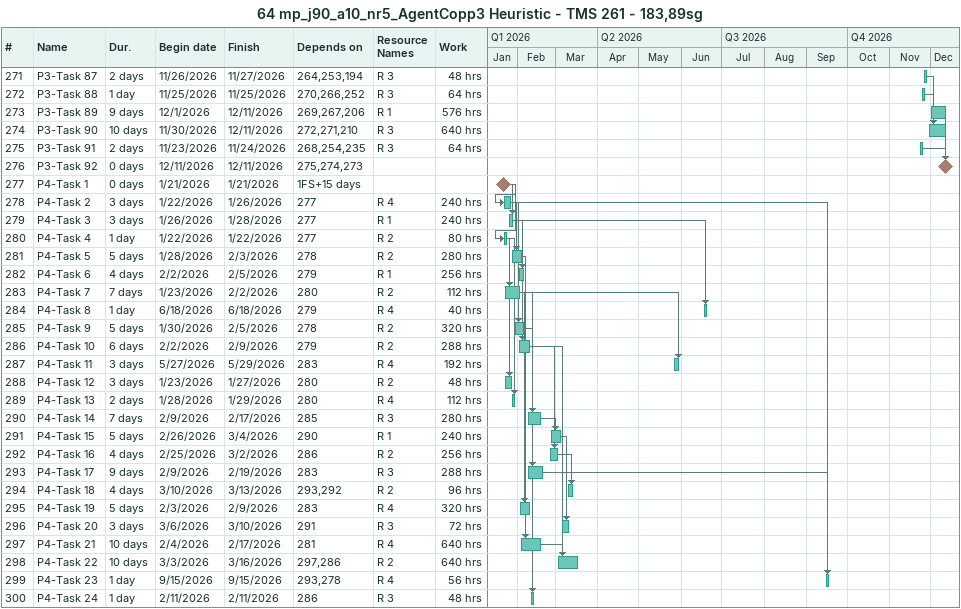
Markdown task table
64 mp_j90_a10_nr5_AgentCopp3 Heuristic - TMS 261 - 183,89sg

| ID | Task | Duration | Start | Finish | Predecessors | Resources | Work (h) |
|---|---|---|---|---|---|---|---|
| 271 | P3-Task 87 | 2d | 2026-11-26 | 2026-11-27 | 264, 253, 194 | R 3 | 48 |
| 272 | P3-Task 88 | 1d | 2026-11-25 | 2026-11-25 | 270, 266, 252 | R 3 | 64 |
| 273 | P3-Task 89 | 9d | 2026-12-01 | 2026-12-11 | 269, 267, 206 | R 1 | 576 |
| 274 | P3-Task 90 | 10d | 2026-11-30 | 2026-12-11 | 272, 271, 210 | R 3 | 640 |
| 275 | P3-Task 91 | 2d | 2026-11-23 | 2026-11-24 | 268, 254, 235 | R 3 | 64 |
| 276 | P3-Task 92 | 0d | 2026-12-11 | 2026-12-11 | 275, 274, 273 |  |  |
| 277 | P4-Task 1 | 0d | 2026-01-21 | 2026-01-21 | 1FS+15d |  |  |
| 278 | P4-Task 2 | 3d | 2026-01-22 | 2026-01-26 | 277 | R 4 | 240 |
| 279 | P4-Task 3 | 3d | 2026-01-26 | 2026-01-28 | 277 | R 1 | 240 |
| 280 | P4-Task 4 | 1d | 2026-01-22 | 2026-01-22 | 277 | R 2 | 80 |
| 281 | P4-Task 5 | 5d | 2026-01-28 | 2026-02-03 | 278 | R 2 | 280 |
| 282 | P4-Task 6 | 4d | 2026-02-02 | 2026-02-05 | 279 | R 1 | 256 |
| 283 | P4-Task 7 | 7d | 2026-01-23 | 2026-02-02 | 280 | R 2 | 112 |
| 284 | P4-Task 8 | 1d | 2026-06-18 | 2026-06-18 | 279 | R 4 | 40 |
| 285 | P4-Task 9 | 5d | 2026-01-30 | 2026-02-05 | 278 | R 2 | 320 |
| 286 | P4-Task 10 | 6d | 2026-02-02 | 2026-02-09 | 279 | R 2 | 288 |
| 287 | P4-Task 11 | 3d | 2026-05-27 | 2026-05-29 | 283 | R 4 | 192 |
| 288 | P4-Task 12 | 3d | 2026-01-23 | 2026-01-27 | 280 | R 2 | 48 |
| 289 | P4-Task 13 | 2d | 2026-01-28 | 2026-01-29 | 280 | R 4 | 112 |
| 290 | P4-Task 14 | 7d | 2026-02-09 | 2026-02-17 | 285 | R 3 | 280 |
| 291 | P4-Task 15 | 5d | 2026-02-26 | 2026-03-04 | 290 | R 1 | 240 |
| 292 | P4-Task 16 | 4d | 2026-02-25 | 2026-03-02 | 286 | R 2 | 256 |
| 293 | P4-Task 17 | 9d | 2026-02-09 | 2026-02-19 | 283 | R 3 | 288 |
| 294 | P4-Task 18 | 4d | 2026-03-10 | 2026-03-13 | 293, 292 | R 2 | 96 |
| 295 | P4-Task 19 | 5d | 2026-02-03 | 2026-02-09 | 283 | R 4 | 320 |
| 296 | P4-Task 20 | 3d | 2026-03-06 | 2026-03-10 | 291 | R 3 | 72 |
| 297 | P4-Task 21 | 10d | 2026-02-04 | 2026-02-17 | 281 | R 4 | 640 |
| 298 | P4-Task 22 | 10d | 2026-03-03 | 2026-03-16 | 297, 286 | R 2 | 640 |
| 299 | P4-Task 23 | 1d | 2026-09-15 | 2026-09-15 | 293, 278 | R 4 | 56 |
| 300 | P4-Task 24 | 1d | 2026-02-11 | 2026-02-11 | 286 | R 3 | 48 |
